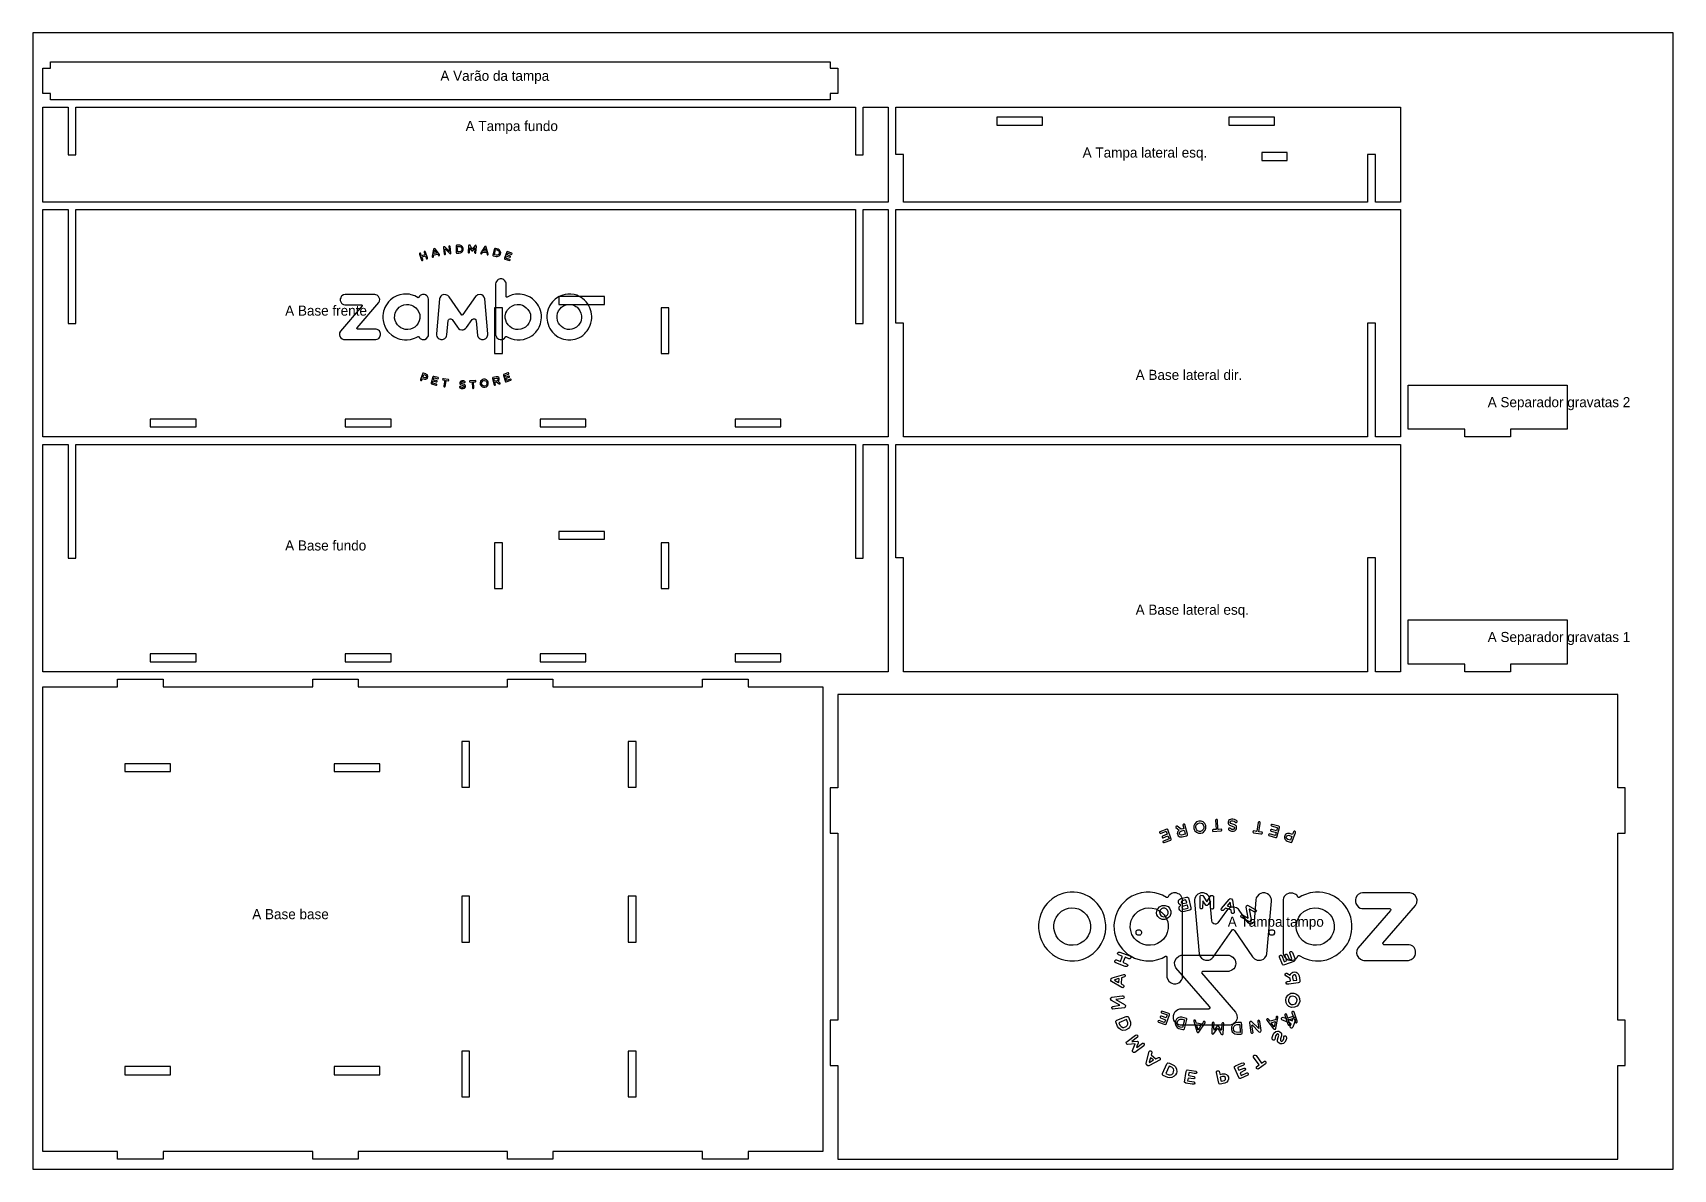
# Model space of a CAD drawing. Header units: millimetres. Extents: x 0 to 2750, y 0 to 900.
# Drawn here: x 0 to 1300, y 0 to 900 of the extents above; entities that cross this region are included whole.
import ezdxf

# ---------------------------------------------------------------- set-up
doc = ezdxf.new("R2010")
doc.units = ezdxf.units.MM
for name, color, linetype in [('CORTE_EXTERNO', 1, 'Continuous'), ('CORTE_INTERNO', 5, 'Continuous'), ('ETIQUETAS_NAO_CORTAR', 8, 'Continuous'), ('GRAVACAO', 3, 'Continuous'), ('GRAVACAO_VERSO', 4, 'Continuous'), ('MESA_NAO_CORTAR', 8, 'Continuous')]:
    doc.layers.add(name, color=color, linetype=linetype)

msp = doc.modelspace()

# ---------------------------------------------------------------- linework, layer by layer
at = {"layer": 'CORTE_EXTERNO'}
for points in [[(8, 872), (14, 872), (14, 877), (632, 877), (632, 872), (638, 872), (638, 852), (632, 852), (632, 847), (14, 847), (14, 852), (8, 852), (8, 872)], [(678, 766), (8, 766), (8, 841), (27.9, 841), (27.9, 803.4), (34.1, 803.4), (34.1, 841), (651.9, 841), (651.9, 803.4), (658.1, 803.4), (658.1, 841), (678, 841), (678, 766)], [(1064.2, 803.6), (1057.8, 803.6), (1057.8, 766), (690.1, 766), (690.1, 803.6), (684, 803.6), (684, 841), (1084, 841), (1084, 766), (1064.2, 766), (1064.2, 803.6)], [(651.9, 760), (651.9, 669.9), (658.1, 669.9), (658.1, 760), (678, 760), (678, 580), (8, 580), (8, 760), (27.9, 760), (27.9, 669.9), (34.1, 669.9), (34.1, 760), (651.9, 760)], [(1084, 760), (1084, 580), (1064.2, 580), (1064.2, 670.1), (1057.8, 670.1), (1057.8, 580), (690.1, 580), (690.1, 670.1), (684, 670.1), (684, 760), (1084, 760)], [(1171, 580), (1135, 580), (1135, 586), (1090, 586), (1090, 621), (1216, 621), (1216, 586), (1171, 586), (1171, 580)], [(651.9, 574), (651.9, 483.9), (658.1, 483.9), (658.1, 574), (678, 574), (678, 394), (8, 394), (8, 574), (27.9, 574), (27.9, 483.9), (34.1, 483.9), (34.1, 574), (651.9, 574)], [(1084, 574), (1084, 394), (1064.2, 394), (1064.2, 484.1), (1057.8, 484.1), (1057.8, 394), (690.1, 394), (690.1, 484.1), (684, 484.1), (684, 574), (1084, 574)], [(1171, 394), (1135, 394), (1135, 400), (1090, 400), (1090, 435), (1216, 435), (1216, 400), (1171, 400), (1171, 394)], [(67.2, 14), (8, 14), (8, 382), (67.2, 382), (67.2, 388), (103.2, 388), (103.2, 382), (221.8, 382), (221.8, 388), (257.8, 388), (257.8, 382), (376.2, 382), (376.2, 388), (412.2, 388), (412.2, 382), (530.8, 382), (530.8, 388), (566.8, 388), (566.8, 382), (626, 382), (626, 14), (566.8, 14), (566.8, 8), (530.8, 8), (530.8, 14), (412.2, 14), (412.2, 8), (376.2, 8), (376.2, 14), (257.8, 14), (257.8, 8), (221.8, 8), (221.8, 14), (103.2, 14), (103.2, 8), (67.2, 8), (67.2, 14)], [(632, 82), (638, 82), (638, 8), (1256, 8), (1256, 82), (1262, 82), (1262, 118), (1256, 118), (1256, 266), (1262, 266), (1262, 302), (1256, 302), (1256, 376), (638, 376), (638, 302), (632, 302), (632, 266), (638, 266), (638, 118), (632, 118), (632, 82)]]:
    msp.add_lwpolyline(points, close=True, dxfattribs=at)
at = {"layer": 'CORTE_INTERNO'}
for points in [[(763.9, 826.9), (800.1, 826.9), (800.1, 833.1), (763.9, 833.1), (763.9, 826.9)], [(947.9, 833.1), (947.9, 826.9), (984.1, 826.9), (984.1, 833.1), (947.9, 833.1)], [(994.1, 805.1), (973.9, 805.1), (973.9, 798.9), (994.1, 798.9), (994.1, 805.1)], [(453.1, 691.1), (416.9, 691.1), (416.9, 684.9), (453.1, 684.9), (453.1, 691.1)], [(365.9, 645.9), (372.1, 645.9), (372.1, 682.1), (365.9, 682.1), (365.9, 645.9)], [(497.9, 682.1), (497.9, 645.9), (504.1, 645.9), (504.1, 682.1), (497.9, 682.1)], [(93.1, 587.9), (129.4, 587.9), (129.4, 594.1), (93.1, 594.1), (93.1, 587.9)], [(247.6, 594.1), (247.6, 587.9), (283.9, 587.9), (283.9, 594.1), (247.6, 594.1)], [(438.4, 594.1), (402.1, 594.1), (402.1, 587.9), (438.4, 587.9), (438.4, 594.1)], [(592.9, 587.9), (592.9, 594.1), (556.6, 594.1), (556.6, 587.9), (592.9, 587.9)], [(365.9, 459.9), (372.1, 459.9), (372.1, 496.1), (365.9, 496.1), (365.9, 459.9)], [(453.1, 505.1), (416.9, 505.1), (416.9, 498.9), (453.1, 498.9), (453.1, 505.1)], [(497.9, 496.1), (497.9, 459.9), (504.1, 459.9), (504.1, 496.1), (497.9, 496.1)], [(93.1, 401.9), (129.4, 401.9), (129.4, 408.1), (93.1, 408.1), (93.1, 401.9)], [(247.6, 408.1), (247.6, 401.9), (283.9, 401.9), (283.9, 408.1), (247.6, 408.1)], [(438.4, 408.1), (402.1, 408.1), (402.1, 401.9), (438.4, 401.9), (438.4, 408.1)], [(592.9, 401.9), (592.9, 408.1), (556.6, 408.1), (556.6, 401.9), (592.9, 401.9)], [(346.1, 302.5), (346.1, 338.8), (339.9, 338.8), (339.9, 302.5), (346.1, 302.5)], [(478.1, 338.8), (471.9, 338.8), (471.9, 302.5), (478.1, 302.5), (478.1, 338.8)], [(72.8, 321.1), (72.8, 314.9), (109.2, 314.9), (109.2, 321.1), (72.8, 321.1)], [(275.1, 321.1), (238.8, 321.1), (238.8, 314.9), (275.1, 314.9), (275.1, 321.1)], [(346.1, 216.2), (339.9, 216.2), (339.9, 179.8), (346.1, 179.8), (346.1, 216.2)], [(471.9, 216.2), (471.9, 179.8), (478.1, 179.8), (478.1, 216.2), (471.9, 216.2)], [(339.9, 93.5), (339.9, 57.2), (346.1, 57.2), (346.1, 93.5), (339.9, 93.5)], [(471.9, 57.2), (478.1, 57.2), (478.1, 93.5), (471.9, 93.5), (471.9, 57.2)], [(109.2, 74.8), (109.2, 81.2), (72.8, 81.2), (72.8, 74.8), (109.2, 74.8)], [(238.8, 74.8), (275.1, 74.8), (275.1, 81.2), (238.8, 81.2), (238.8, 74.8)]]:
    msp.add_lwpolyline(points, close=True, dxfattribs=at)
at = {"layer": 'GRAVACAO'}
for points in [[(316.5, 722.6), (316.8, 722.4), (317.2, 722.4), (317.5, 722.6), (317.7, 724), (318, 724.2), (320.7, 724.8), (321.4, 723.8), (321.8, 723.5), (322.2, 723.6), (322.4, 723.9), (322.3, 724.4), (318.8, 728.9), (318.4, 729.1), (317.9, 729), (317.6, 728.6), (316.5, 723.1), (316.5, 722.6)], [(330.2, 726.9), (326.5, 730.4), (326, 730.6), (325.5, 730.4), (325.4, 729.7), (326.1, 725), (326.3, 724.5), (326.8, 724.4), (327.1, 724.7), (327.1, 725.3), (326.6, 728.4), (326.7, 728.8), (330.5, 725.1), (331.1, 725), (331.4, 725.2), (331.4, 725.8), (330.7, 730.9), (330.5, 731.1), (330, 731.2), (329.7, 730.8), (330.2, 727.1), (330.2, 726.9)], [(335.5, 731.5), (335.4, 731.3), (335.6, 726.7), (335.6, 725.9), (335.9, 725.6), (337.6, 725.6), (338.9, 725.8), (339.9, 726.2), (340.5, 726.9), (341, 727.8), (341.1, 729.3), (340.6, 730.4), (339.7, 731.3), (339.2, 731.5), (338.3, 731.8), (336.1, 731.7), (335.5, 731.5)], [(340, 728.7), (340, 728.2), (339.7, 727.5), (339.1, 726.9), (338.1, 726.6), (336.7, 726.6), (336.4, 730.7), (336.6, 730.8), (338.6, 730.7), (339.2, 730.4), (339.8, 729.7), (340, 728.7)], [(345.8, 725.7), (346.2, 726.1), (346.3, 729.4), (346.4, 729.8), (347.7, 727.6), (348, 727.3), (348.4, 727.3), (348.6, 727.4), (350.2, 729.7), (350.3, 728.5), (350.1, 725.9), (350.5, 725.5), (351, 725.5), (351.2, 726.1), (351.5, 730.9), (351.4, 731.4), (351.1, 731.7), (350.5, 731.6), (348.3, 728.6), (346.5, 731.7), (346.2, 731.9), (345.6, 731.8), (345.4, 731.4), (345.1, 726.1), (345.2, 725.8), (345.8, 725.7)], [(355, 725.1), (355.3, 725), (355.7, 725), (356.6, 726.4), (359.5, 725.9), (359.7, 725.7), (360, 724.5), (360.2, 724.2), (360.6, 724.2), (360.9, 724.4), (360.9, 724.8), (359.4, 730.3), (359.2, 730.7), (358.9, 730.8), (358.4, 730.8), (358.2, 730.7), (355, 725.7), (354.9, 725.3), (355, 725.1)], [(358.6, 729.5), (359.3, 727.1), (359.2, 726.9), (357.2, 727.2), (358.6, 729.5)], [(367.3, 722.8), (368.1, 722.8), (368.9, 723), (369.5, 723.3), (370.1, 723.8), (370.6, 724.8), (370.8, 726.1), (370.5, 727.2), (369.7, 728.2), (368.9, 728.7), (366.7, 729.3), (366.2, 729.3), (365.9, 728.9), (364.7, 724), (364.7, 723.6), (364.8, 723.4), (367.3, 722.8)], [(369.7, 725.7), (369.3, 724.7), (368.9, 724.1), (368.1, 723.8), (367.1, 723.8), (365.9, 724.1), (365.8, 724.2), (366.8, 728.3), (368.1, 728), (368.8, 727.6), (369.3, 727.1), (369.6, 726.5), (369.7, 725.7)], [(310.7, 724.2), (308.1, 723.3), (307.3, 725.5), (307.1, 725.6), (306.7, 725.6), (306.4, 725.3), (306.4, 724.8), (308, 720), (308.4, 719.7), (308.8, 719.7), (309.1, 720), (309.1, 720.4), (308.4, 722.2), (308.6, 722.5), (311.2, 723.3), (312, 721.1), (312.5, 721), (312.9, 721.3), (312.9, 721.7), (311.3, 726.4), (310.9, 726.9), (310.5, 726.9), (310.2, 726.7), (310.2, 726.2), (310.9, 724.3), (310.7, 724.2)], [(318.4, 727.8), (320.1, 725.6), (318, 725.1), (317.9, 725.5), (318.4, 727.8)], [(377.9, 719.6), (378.2, 719.9), (378.2, 720.2), (378.1, 720.4), (375.4, 721.3), (375, 721.6), (375.5, 723.1), (378, 722.2), (378.4, 722.2), (378.6, 722.5), (378.7, 722.7), (378.5, 723.1), (375.8, 724.1), (376.4, 725.5), (376.6, 725.5), (379.3, 724.5), (379.7, 724.6), (379.9, 725.1), (379.6, 725.5), (376, 726.7), (375.6, 726.5), (373.8, 721.5), (373.8, 721.1), (374.1, 720.8), (377.9, 719.6)], [(366.8, 701.2), (366.8, 660.9), (367, 660.2), (367.4, 659.2), (367.8, 658.5), (368.5, 657.9), (369.2, 657.5), (370.3, 657.1), (371.6, 657.1), (372.7, 657.5), (373.7, 658.1), (374.1, 658.5), (374.8, 659.5), (375.3, 659.6), (377.5, 658.4), (379.6, 657.6), (381.5, 657.1), (383.9, 656.8), (386.1, 656.8), (388.8, 657.1), (391, 657.8), (393.6, 658.9), (395.6, 660.1), (396.6, 660.9), (398.7, 662.9), (399.3, 663.7), (400.4, 665.3), (401.3, 666.8), (402.4, 669.6), (403, 672.7), (403.2, 674.4), (403.1, 676.5), (402.9, 678.3), (402.4, 680), (401.8, 681.7), (400.8, 683.7), (399.9, 685.2), (398.7, 686.8), (397.7, 687.8), (395.9, 689.4), (394.1, 690.6), (392.3, 691.5), (389.4, 692.5), (386.2, 693), (383.8, 693), (382.5, 692.9), (379.9, 692.4), (377.6, 691.5), (375.9, 690.6), (375.5, 690.6), (375.1, 691), (375.1, 701.6), (374.9, 702.5), (374.2, 703.7), (373.4, 704.5), (372.6, 704.9), (371.7, 705.1), (370.4, 705.1), (369.7, 705), (368.9, 704.6), (368.2, 704), (367.5, 703.1), (367, 702.2), (366.8, 701.2)], [(244, 687), (244.6, 686), (245.2, 685.3), (246.3, 684.7), (247.2, 684.5), (260.5, 684.5), (260.9, 684.2), (261.1, 683.7), (243.8, 663.7), (243.1, 662.3), (243, 660.9), (243.3, 659.6), (244, 658.5), (245.1, 657.6), (246.1, 657.2), (246.9, 657.1), (271.8, 657.1), (272.9, 657.3), (274.1, 658), (274.8, 658.7), (275.4, 659.9), (275.6, 660.7), (275.6, 661.8), (275.4, 662.7), (274.7, 663.9), (273.9, 664.6), (273, 665.1), (272.1, 665.4), (257.4, 665.4), (257.1, 665.5), (256.9, 665.8), (256.9, 666.1), (257.1, 666.4), (274.3, 686.3), (274.8, 687.5), (274.9, 689), (274.6, 690.2), (274, 691.3), (272.9, 692.2), (271.8, 692.6), (271.1, 692.7), (247.5, 692.7), (246.1, 692.4), (245, 691.6), (244.5, 691.1), (244, 690.1), (243.7, 689.3), (243.7, 687.9), (244, 687)], [(279.1, 682.5), (278.4, 680.9), (278, 679.5), (277.6, 677.7), (277.4, 676), (277.4, 673.8), (277.6, 672.1), (278.1, 669.9), (278.9, 667.7), (280.1, 665.4), (281.2, 663.8), (282.2, 662.6), (284.4, 660.6), (286.6, 659.1), (289.2, 657.9), (290.8, 657.4), (292.8, 657), (294.5, 656.8), (296.6, 656.8), (299.4, 657.1), (302.4, 658.1), (303.8, 658.7), (305.3, 659.6), (305.7, 659.5), (306.5, 658.4), (307.1, 657.9), (308.6, 657.2), (310.6, 657.2), (312.1, 657.9), (313.1, 659.1), (313.5, 659.9), (313.7, 660.7), (313.7, 689.1), (313.4, 690.2), (312.8, 691.1), (312.2, 691.8), (311.1, 692.4), (310.3, 692.7), (308.9, 692.7), (308, 692.4), (307.1, 691.9), (306.5, 691.4), (305.7, 690.3), (305.3, 690.2), (302.7, 691.6), (299.9, 692.5), (298.4, 692.9), (296.7, 693), (293.7, 693), (290.8, 692.4), (288.5, 691.6), (285.9, 690.3), (283.5, 688.5), (282, 687), (280.8, 685.4), (279.8, 683.9), (279.1, 682.5)], [(319.9, 660.5), (320.2, 659.6), (320.7, 658.8), (321.3, 658.1), (322.1, 657.6), (322.8, 657.3), (323.4, 657.1), (324.8, 657.1), (325.6, 657.4), (326.4, 657.8), (327.6, 659), (327.9, 659.8), (328.2, 660.7), (329.1, 672.2), (329.4, 672.7), (329.9, 673.3), (330.8, 673.6), (331.4, 673.5), (332.3, 673), (336.6, 666.8), (337.4, 665.8), (338.5, 665.1), (340, 664.7), (341, 664.8), (341.7, 664.9), (343, 665.7), (343.7, 666.6), (348.2, 673), (348.6, 673.3), (349.3, 673.6), (349.8, 673.6), (350.4, 673.4), (351, 672.9), (351.2, 672.5), (351.4, 671.9), (352.4, 660.4), (352.6, 659.6), (353, 658.9), (353.8, 658.1), (354.4, 657.6), (355.7, 657.1), (357.2, 657.1), (358, 657.4), (358.9, 657.9), (359.7, 658.6), (360.4, 659.9), (360.6, 660.9), (360.6, 661.6), (358.1, 689.3), (357.7, 690.7), (356.8, 691.7), (355.8, 692.4), (354.7, 692.7), (353, 692.6), (352.5, 692.4), (351.5, 691.8), (350.8, 691.1), (340.9, 676.9), (340.4, 676.5), (340, 676.5), (339.5, 677.1), (329.9, 690.9), (328.9, 691.9), (327.4, 692.6), (325.7, 692.7), (325, 692.5), (324.1, 692.1), (323.4, 691.4), (322.6, 690.1), (322.3, 689.3), (319.9, 661.5), (319.9, 660.5)], [(414.1, 689.1), (411.8, 686.9), (410.9, 685.7), (409.8, 684), (408.4, 681.1), (407.7, 678.1), (407.4, 675.8), (407.4, 674.1), (407.8, 670.8), (408.3, 669.3), (409, 667.4), (409.7, 665.9), (410.8, 664.3), (411.9, 662.8), (413.6, 661.1), (416.1, 659.3), (419, 657.9), (420.7, 657.3), (422.4, 657), (424.1, 656.8), (426.3, 656.8), (427.9, 657), (429.7, 657.3), (432.7, 658.4), (434.2, 659.3), (435.8, 660.3), (437.6, 661.9), (438.4, 662.8), (439.4, 664), (440.4, 665.6), (441.8, 668.4), (442.3, 670.1), (442.8, 672.2), (442.9, 674.1), (442.9, 675.7), (442.8, 677.2), (442.5, 679), (442.1, 680.6), (441.4, 682.3), (440.6, 683.9), (439.6, 685.6), (438.5, 687), (437.2, 688.3), (435.7, 689.6), (434.1, 690.7), (432.4, 691.5), (431.1, 692.1), (428.9, 692.7), (426.5, 693), (423.9, 693), (422, 692.8), (420, 692.3), (418.5, 691.8), (416.7, 690.9), (414.1, 689.1)], [(303.5, 682.3), (304.9, 680.7), (306, 678.7), (306.6, 676.8), (306.8, 675.3), (306.7, 673.8), (306.3, 671.9), (305.5, 670), (304.3, 668.4), (302.8, 667), (301.1, 666), (299.4, 665.4), (297.2, 665), (295.1, 665.1), (293.1, 665.7), (291.7, 666.3), (290.3, 667.3), (288.9, 668.7), (287.9, 670.2), (287.1, 672.1), (286.7, 673.9), (286.8, 676.4), (287.3, 678.3), (288.1, 680), (289.3, 681.5), (290.4, 682.6), (292.3, 683.8), (294, 684.5), (296.2, 684.8), (297.9, 684.8), (300.1, 684.3), (301.6, 683.6), (303.5, 682.3)], [(391.1, 682.3), (392.4, 681), (393.6, 679), (394.3, 677.1), (394.5, 675.3), (394.4, 673.3), (394, 671.7), (393.2, 670), (392, 668.4), (390.5, 667), (388.9, 666), (386.7, 665.2), (384.7, 665), (382.9, 665.1), (381, 665.6), (379.4, 666.3), (378, 667.3), (376.7, 668.6), (375.5, 670.5), (374.8, 672.4), (374.4, 674), (374.4, 675.9), (374.9, 678.1), (375.6, 679.6), (376.2, 680.6), (377, 681.5), (378.4, 682.8), (380.1, 683.9), (381.7, 684.5), (383.9, 684.8), (386.1, 684.7), (388, 684.2), (389.4, 683.5), (391.1, 682.3)], [(432.5, 681.4), (433.6, 679.9), (434.4, 678), (434.9, 675.9), (434.9, 673.9), (434.5, 672.3), (434.2, 671.2), (433.6, 670), (432.5, 668.4), (430.8, 666.8), (428.8, 665.7), (427.1, 665.2), (425.6, 665), (423.7, 665.1), (421.8, 665.6), (420.4, 666.3), (419, 667.3), (417.6, 668.8), (416.7, 670), (416.2, 671.2), (415.8, 672.3), (415.5, 674), (415.5, 675.9), (415.9, 678), (416.7, 679.8), (417.8, 681.4), (419, 682.6), (420.7, 683.7), (422.6, 684.5), (424.6, 684.8), (426.8, 684.7), (428.7, 684.2), (430.3, 683.3), (431.3, 682.6), (432.5, 681.4)], [(309.1, 630.4), (307.2, 625.3), (307.3, 624.8), (307.5, 624.6), (308, 624.6), (308.2, 624.8), (308.8, 626.3), (310.5, 625.8), (311.5, 625.8), (311.9, 625.9), (312.5, 626.2), (312.7, 626.6), (313.1, 627.5), (313.1, 628.2), (312.7, 629), (312.1, 629.5), (311.6, 629.8), (309.5, 630.5), (309.1, 630.4)], [(312, 627.5), (311.4, 626.8), (310.7, 626.7), (309.1, 627.3), (309.9, 629.4), (311.3, 628.9), (311.9, 628.3), (312, 628), (312, 627.5)], [(319.5, 621), (319.9, 621), (320.2, 621.3), (320.1, 621.6), (319.9, 621.8), (317.1, 622.5), (316.8, 622.7), (317.3, 624.3), (319.7, 623.6), (320.1, 623.6), (320.4, 623.9), (320.4, 624.3), (320.1, 624.5), (318, 625), (317.5, 625.3), (317.8, 626.7), (318, 626.8), (320.9, 626), (321.2, 626.1), (321.4, 626.2), (321.5, 626.6), (321.3, 626.9), (317.8, 627.8), (317.3, 627.8), (317, 627.6), (315.7, 622.7), (315.7, 622.2), (316, 621.9), (319.5, 621)], [(325.8, 619.9), (326, 619.7), (326.5, 619.6), (326.9, 619.9), (327.6, 624.5), (327.7, 624.7), (329.3, 624.4), (329.7, 624.6), (329.7, 625), (329.4, 625.3), (325.5, 626), (325, 626), (324.7, 625.6), (324.9, 625.2), (326.6, 624.8), (325.8, 620.4), (325.8, 619.9)], [(338.4, 622.3), (338.5, 621.9), (338.9, 621.4), (339.4, 621.2), (341.5, 620.5), (341.8, 620), (341.7, 619.6), (341.2, 619.1), (340.3, 619.1), (339.5, 619.3), (338.7, 619.9), (338.4, 619.9), (338.1, 619.6), (338.1, 619.3), (338.4, 618.9), (339.4, 618.3), (340.3, 618.2), (341.1, 618.2), (342.1, 618.5), (342.5, 618.9), (342.8, 619.7), (342.8, 620.5), (342.6, 620.9), (342, 621.4), (339.8, 622.2), (339.4, 622.6), (339.4, 623), (339.8, 623.4), (340.1, 623.6), (340.8, 623.6), (342, 623), (342.4, 623), (342.6, 623.3), (342.6, 623.7), (342.2, 624.1), (341.5, 624.4), (341, 624.5), (340, 624.5), (339.2, 624.2), (338.6, 623.7), (338.4, 623.1), (338.4, 622.3)], [(347.9, 623.6), (348.2, 623.4), (348.4, 618.7), (348.7, 618.4), (349.1, 618.3), (349.4, 618.6), (349.2, 623.6), (350.8, 623.7), (351, 623.8), (351.1, 624), (351.1, 624.4), (350.8, 624.7), (346.4, 624.4), (346.1, 624.1), (346.2, 623.7), (346.5, 623.4), (347.9, 623.6)], [(354.6, 621.6), (355.2, 620.5), (356, 619.7), (357.1, 619.3), (358.3, 619.3), (359.5, 619.7), (360.5, 620.6), (360.9, 621.7), (360.9, 623.1), (360.8, 623.6), (360.4, 624.4), (359.5, 625.2), (358.4, 625.6), (357.2, 625.6), (356.4, 625.3), (355.8, 625), (354.9, 624), (354.6, 622.9), (354.6, 621.6)], [(359.9, 621.7), (359.5, 621), (358.9, 620.5), (357.8, 620.2), (357.1, 620.3), (356.6, 620.5), (356, 621.3), (355.7, 622), (355.7, 622.9), (356, 623.7), (356.7, 624.4), (357.5, 624.7), (358, 624.7), (358.9, 624.3), (359.6, 623.6), (359.9, 622.7), (359.9, 621.7)], [(364.4, 626.1), (365.7, 621.1), (365.9, 620.9), (366.4, 620.9), (366.7, 621.3), (366.2, 623.1), (366.8, 623.3), (367.6, 623.5), (369.7, 621.9), (370.1, 621.9), (370.4, 622.1), (370.4, 622.6), (368.7, 624), (369.4, 624.7), (369.6, 625.1), (369.6, 625.8), (369.5, 626.5), (369.2, 627), (368.4, 627.5), (367.1, 627.5), (364.7, 626.9), (364.4, 626.6), (364.4, 626.1)], [(367.9, 624.5), (366.1, 624.1), (365.9, 624.4), (365.4, 626.1), (367.5, 626.6), (368.1, 626.4), (368.4, 626.1), (368.6, 625.6), (368.4, 624.9), (367.9, 624.5)], [(374.7, 623.7), (375, 623.5), (375.2, 623.5), (378.9, 624.8), (379.1, 625.2), (379, 625.5), (378.8, 625.6), (378.5, 625.7), (375.5, 624.6), (375.3, 625), (374.9, 626.2), (377.6, 627.2), (377.7, 627.4), (377.7, 627.7), (377.4, 628), (377.1, 628), (374.6, 627.1), (374, 628.6), (377, 629.7), (377.2, 630), (377.2, 630.3), (377, 630.6), (376.5, 630.6), (373, 629.3), (372.9, 629), (372.9, 628.7), (374.7, 623.7)], [(915, 265.4), (913, 272.9), (912.6, 273.2), (912, 273.2), (911.5, 272.6), (912.1, 269.9), (911.3, 269.5), (910.1, 269.2), (906.9, 271.7), (906.3, 271.7), (905.8, 271.3), (905.8, 270.6), (908.5, 268.5), (907.4, 267.5), (907.1, 266.9), (907, 265.9), (907.3, 264.8), (907.8, 264), (908.9, 263.3), (910.9, 263.2), (914.4, 264.1), (915, 264.6), (915, 265.4)], [(929.6, 272.1), (928.8, 273.8), (927.5, 275), (925.8, 275.6), (924.1, 275.6), (922.3, 275), (920.8, 273.6), (920.1, 272), (920.1, 269.9), (920.3, 269.1), (920.9, 268), (922.2, 266.8), (923.8, 266.1), (925.7, 266.1), (926.9, 266.5), (927.8, 267), (929.1, 268.5), (929.7, 270.1), (929.6, 272.1)], [(921.7, 271.9), (922.3, 273), (923.2, 273.8), (924.7, 274.3), (925.8, 274.1), (926.6, 273.7), (927.6, 272.6), (928, 271.4), (928, 270.1), (927.6, 269), (926.4, 267.9), (925.3, 267.5), (924.5, 267.5), (923.1, 268.1), (922.1, 269.1), (921.6, 270.5), (921.7, 271.9)], [(939.7, 269.1), (939.2, 269.3), (938.9, 276.4), (938.5, 276.9), (937.9, 277), (937.3, 276.5), (937.7, 269.1), (935.3, 269), (935, 268.8), (934.8, 268.5), (934.8, 268), (935.2, 267.5), (941.9, 267.9), (942.3, 268.3), (942.3, 269), (941.8, 269.3), (939.7, 269.1)], [(953.9, 271.1), (953.8, 271.6), (953.1, 272.3), (952.5, 272.7), (949.3, 273.8), (948.8, 274.5), (948.9, 275.1), (949.7, 275.8), (951, 275.9), (952.2, 275.5), (953.4, 274.7), (953.9, 274.7), (954.4, 275.2), (954.4, 275.6), (953.9, 276.2), (952.4, 277), (951.1, 277.3), (949.9, 277.3), (948.4, 276.7), (947.7, 276.1), (947.3, 274.9), (947.4, 273.7), (947.6, 273.2), (948.5, 272.4), (951.8, 271.2), (952.4, 270.6), (952.4, 270.1), (951.8, 269.3), (951.4, 269.1), (950.3, 269.1), (948.6, 270), (947.9, 270), (947.5, 269.6), (947.5, 269), (948.2, 268.4), (949.2, 268), (950, 267.8), (951.6, 267.8), (952.7, 268.1), (953.6, 269), (953.9, 269.9), (953.9, 271.1)], [(972.7, 274.7), (972.5, 275), (971.7, 275.2), (971.2, 274.6), (970.1, 267.7), (969.9, 267.5), (967.6, 268), (967, 267.6), (966.9, 267), (967.3, 266.5), (973.2, 265.5), (974, 265.5), (974.5, 266), (974.2, 266.8), (971.6, 267.3), (972.7, 273.9), (972.7, 274.7)], [(982.3, 273.1), (981.7, 273.1), (981.2, 272.5), (981.3, 272.1), (981.6, 271.8), (985.9, 270.7), (986.3, 270.4), (985.6, 268.1), (981.9, 269.1), (981.3, 269.1), (980.9, 268.7), (980.9, 268.1), (981.4, 267.7), (984.5, 267), (985.3, 266.6), (984.8, 264.5), (984.5, 264.3), (980.2, 265.5), (979.7, 265.4), (979.4, 265.1), (979.3, 264.7), (979.6, 264.2), (984.9, 262.8), (985.6, 262.8), (986, 263), (988, 270.5), (988, 271.2), (987.5, 271.7), (982.3, 273.1)], [(899.5, 269), (899, 269.2), (898.6, 269.2), (893.2, 267.2), (892.9, 266.8), (893, 266.3), (893.3, 266), (893.8, 265.9), (898.2, 267.6), (898.5, 267), (899.1, 265.2), (895.2, 263.8), (894.9, 263.4), (894.9, 262.9), (895.4, 262.5), (895.9, 262.5), (899.6, 263.9), (900.5, 261.6), (896, 259.9), (895.6, 259.5), (895.6, 259.1), (896, 258.7), (896.7, 258.7), (901.9, 260.6), (902.2, 261), (902.2, 261.5), (899.5, 269)], [(909.7, 267.7), (912.4, 268.4), (912.7, 268), (913.3, 265.4), (910.3, 264.6), (909.3, 264.9), (908.9, 265.3), (908.6, 266.1), (909, 267.1), (909.7, 267.7)], [(997.8, 258.9), (1000.6, 266.5), (1000.6, 267.3), (1000.2, 267.6), (999.6, 267.6), (999.2, 267.2), (998.4, 265), (995.8, 265.9), (994.3, 265.9), (993.6, 265.7), (992.8, 265.1), (992.4, 264.7), (991.9, 263.3), (991.9, 262.2), (992.4, 261), (993.4, 260.2), (994.1, 259.8), (997.2, 258.7), (997.8, 258.9)], [(993.5, 263.3), (994.4, 264.3), (995.5, 264.5), (997.9, 263.6), (996.7, 260.5), (994.5, 261.2), (993.6, 262), (993.4, 262.6), (993.5, 263.3)], [(840.3, 170.8), (843.8, 174.2), (845.2, 175.9), (846.8, 178.5), (848.8, 182.8), (850, 187.4), (850.4, 190.9), (850.4, 193.4), (849.7, 198.2), (849.1, 200.6), (848, 203.5), (846.9, 205.6), (845.4, 208.1), (843.6, 210.3), (841.1, 212.8), (837.3, 215.6), (833, 217.7), (830.5, 218.5), (827.8, 219.1), (825.4, 219.3), (822.1, 219.3), (819.6, 219.1), (817, 218.5), (812.5, 216.9), (810.1, 215.6), (807.9, 214), (805.1, 211.7), (803.8, 210.3), (802.4, 208.5), (800.8, 206.1), (798.8, 201.9), (798, 199.3), (797.4, 196.2), (797.1, 193.3), (797.1, 190.9), (797.3, 188.7), (797.7, 186), (798.4, 183.7), (799.4, 181), (800.6, 178.6), (802.1, 176.2), (803.8, 174.1), (805.7, 172.1), (808, 170.1), (810.4, 168.5), (812.9, 167.2), (814.9, 166.4), (818.1, 165.5), (821.8, 164.9), (825.6, 164.9), (828.5, 165.3), (831.5, 166), (833.8, 166.9), (836.4, 168.1), (840.3, 170.8)], [(911.2, 152.6), (911.2, 213.1), (911.1, 214.2), (910.4, 215.8), (909.8, 216.7), (908.7, 217.7), (907.8, 218.2), (906, 218.8), (904, 218.8), (902.5, 218.3), (901, 217.4), (900.3, 216.7), (899.4, 215.3), (898.5, 215.1), (895.3, 217), (892.2, 218.1), (889.2, 218.9), (885.6, 219.3), (882.4, 219.3), (878.3, 218.8), (875, 217.9), (871.1, 216.1), (868.2, 214.3), (866.6, 213.1), (863.5, 210.1), (862.6, 209), (860.9, 206.6), (859.6, 204.3), (857.9, 200.2), (856.9, 195.4), (856.8, 193), (856.9, 189.8), (857.2, 187.1), (857.9, 184.5), (858.8, 181.9), (860.2, 178.9), (861.6, 176.7), (863.5, 174.3), (864.9, 172.8), (867.6, 170.4), (870.4, 168.6), (873, 167.2), (877.5, 165.7), (882.2, 164.9), (885.9, 164.9), (887.7, 165.1), (891.6, 166), (895.1, 167.2), (897.6, 168.6), (898.3, 168.6), (898.8, 168), (898.8, 152.2), (899.2, 150.7), (900.2, 149), (901.5, 147.8), (902.7, 147.2), (903.9, 146.8), (905.8, 146.8), (906.9, 147.1), (908.1, 147.6), (909.2, 148.4), (910.3, 149.8), (911, 151.2), (911.2, 152.6)], [(981.6, 213.8), (981.2, 215), (980.5, 216.3), (979.5, 217.4), (978.4, 218.1), (977.3, 218.6), (976.5, 218.8), (974.4, 218.8), (973.1, 218.4), (971.9, 217.8), (970.2, 216), (969.6, 214.9), (969.3, 213.4), (967.8, 196.2), (967.4, 195.4), (966.6, 194.6), (965.3, 194.1), (964.3, 194.2), (963.1, 195.1), (956.6, 204.4), (955.4, 205.8), (953.8, 206.9), (951.6, 207.5), (950, 207.4), (949, 207.1), (947, 205.9), (945.9, 204.6), (939.2, 195.1), (938.6, 194.5), (937.6, 194.1), (936.9, 194.1), (936, 194.4), (935, 195.1), (934.7, 195.7), (934.4, 196.6), (932.9, 213.9), (932.6, 215), (931.9, 216.2), (930.9, 217.4), (929.9, 218), (927.9, 218.8), (925.7, 218.8), (924.5, 218.4), (923.2, 217.7), (922, 216.6), (920.9, 214.6), (920.6, 213.2), (920.6, 212), (924.3, 170.5), (925, 168.5), (926.3, 167), (927.8, 166), (929.4, 165.5), (931.9, 165.6), (932.8, 165.9), (934.3, 166.8), (935.3, 167.8), (950.2, 189.1), (950.8, 189.8), (951.5, 189.8), (952.3, 188.9), (966.7, 168.1), (968.1, 166.7), (970.4, 165.6), (972.9, 165.5), (974, 165.8), (975.3, 166.4), (976.5, 167.4), (977.7, 169.3), (978, 170.6), (981.7, 212.2), (981.6, 213.8)], [(1042.9, 180.7), (1043.9, 183.2), (1044.5, 185.3), (1045.1, 187.9), (1045.4, 190.5), (1045.4, 193.8), (1045.1, 196.3), (1044.4, 199.7), (1043.2, 203), (1041.3, 206.5), (1039.7, 208.8), (1038.2, 210.6), (1034.9, 213.7), (1031.6, 215.9), (1027.7, 217.7), (1025.4, 218.4), (1022.4, 219.1), (1019.8, 219.3), (1016.5, 219.3), (1012.4, 218.8), (1007.9, 217.4), (1005.8, 216.4), (1003.6, 215.1), (1002.9, 215.2), (1001.7, 216.9), (1000.9, 217.6), (998.6, 218.7), (995.6, 218.7), (993.4, 217.6), (991.8, 215.9), (991.3, 214.7), (991, 213.5), (991, 170.8), (991.4, 169.1), (992.3, 167.8), (993.3, 166.8), (994.8, 165.9), (996.1, 165.5), (998.2, 165.5), (999.5, 165.9), (1000.9, 166.7), (1001.7, 167.4), (1002.9, 169.1), (1003.6, 169.1), (1007.5, 167), (1011.6, 165.7), (1013.9, 165.2), (1016.4, 164.9), (1021, 165), (1025.4, 165.9), (1028.8, 167), (1032.6, 169.1), (1036.2, 171.8), (1038.5, 174.1), (1040.3, 176.4), (1041.8, 178.6), (1042.9, 180.7)], [(1095.5, 174), (1094.6, 175.5), (1093.6, 176.5), (1092.1, 177.4), (1090.7, 177.8), (1070.7, 177.8), (1070.1, 178.2), (1069.9, 178.9), (1095.8, 208.9), (1096.8, 211), (1097, 213.2), (1096.5, 215), (1095.5, 216.7), (1093.9, 218), (1092.3, 218.7), (1091.2, 218.9), (1053.8, 218.9), (1052.1, 218.5), (1050.4, 217.5), (1049.4, 216.5), (1048.4, 214.7), (1048.1, 213.5), (1048.1, 211.8), (1048.5, 210.4), (1049.5, 208.7), (1050.7, 207.6), (1051.9, 206.8), (1053.3, 206.5), (1075.4, 206.5), (1075.8, 206.3), (1076.2, 205.7), (1076.2, 205.4), (1075.9, 204.9), (1050.1, 175.1), (1049.3, 173.2), (1049.1, 171.1), (1049.6, 169.2), (1050.6, 167.6), (1052.2, 166.2), (1053.8, 165.6), (1054.8, 165.4), (1090.2, 165.4), (1092.3, 166), (1094, 167), (1094.7, 167.9), (1095.5, 169.3), (1095.9, 170.6), (1095.9, 172.6), (1095.5, 174)], [(812.7, 182.5), (811.1, 184.7), (809.9, 187.6), (809.2, 190.7), (809.2, 193.6), (809.7, 196.1), (810.2, 197.7), (811.1, 199.4), (812.8, 201.9), (815.3, 204.3), (818.3, 205.9), (820.9, 206.7), (823.1, 207), (826, 206.8), (828.8, 206.1), (830.8, 205.1), (833, 203.5), (835.1, 201.4), (836.4, 199.4), (837.2, 197.7), (837.8, 196.1), (838.2, 193.5), (838.2, 190.7), (837.6, 187.6), (836.4, 184.8), (834.8, 182.5), (832.9, 180.6), (830.4, 178.9), (827.7, 177.8), (824.6, 177.3), (821.4, 177.4), (818.4, 178.3), (816, 179.5), (814.5, 180.6), (812.7, 182.5)], [(874.8, 181), (872.9, 183), (871.1, 185.9), (870.1, 188.9), (869.7, 191.5), (869.9, 194.5), (870.5, 197), (871.7, 199.5), (873.5, 201.9), (875.7, 204), (878.1, 205.5), (881.5, 206.6), (884.4, 207), (887.1, 206.8), (890, 206.1), (892.3, 205), (894.4, 203.5), (896.5, 201.5), (898.3, 198.8), (899.4, 196), (899.8, 193.5), (899.8, 190.7), (899.1, 187.4), (898.1, 185.1), (897.2, 183.7), (896, 182.2), (893.9, 180.3), (891.3, 178.7), (888.9, 177.8), (885.7, 177.3), (882.3, 177.4), (879.6, 178.2), (877.4, 179.2), (874.8, 181)], [(1006.3, 181.1), (1004.2, 183.4), (1002.5, 186.4), (1001.6, 189.3), (1001.3, 191.6), (1001.4, 193.8), (1002, 196.7), (1003.3, 199.5), (1005, 201.9), (1007.3, 204), (1009.9, 205.5), (1012.3, 206.5), (1015.7, 207), (1018.8, 206.8), (1021.8, 206), (1023.9, 205), (1026, 203.5), (1028.1, 201.4), (1029.7, 199.2), (1030.8, 196.3), (1031.4, 193.6), (1031.3, 189.9), (1030.6, 187.1), (1029.3, 184.5), (1027.6, 182.2), (1025.9, 180.6), (1023.1, 178.8), (1020.4, 177.8), (1017.2, 177.3), (1014.6, 177.4), (1011.4, 178.1), (1009.1, 179.1), (1006.3, 181.1)], [(894.7, 125.2), (894.2, 124.7), (894.2, 124.2), (894.4, 123.9), (898.4, 122.5), (899, 122.2), (898.2, 119.9), (894.4, 121.2), (893.9, 121.2), (893.5, 120.8), (893.4, 120.4), (893.8, 119.9), (897.7, 118.4), (896.9, 116.2), (896.6, 116.2), (892.6, 117.7), (891.9, 117.6), (891.6, 116.9), (892.1, 116.3), (897.5, 114.5), (898.1, 114.8), (900.7, 122.2), (900.7, 122.9), (900.3, 123.3), (894.7, 125.2)], [(910.6, 120.3), (909.3, 120.3), (908.2, 120.1), (907.2, 119.5), (906.4, 118.8), (905.6, 117.3), (905.3, 115.4), (905.8, 113.7), (906.9, 112.2), (908.1, 111.5), (911.5, 110.6), (912.2, 110.6), (912.7, 111.1), (914.5, 118.5), (914.5, 119.1), (914.2, 119.4), (910.6, 120.3)], [(906.9, 116), (907.5, 117.5), (908.2, 118.3), (909.4, 118.9), (910.8, 118.9), (912.6, 118.4), (912.8, 118.2), (911.2, 112.1), (909.3, 112.6), (908.3, 113), (907.5, 113.9), (907, 114.8), (906.9, 116)], [(928.9, 116.9), (928.6, 117), (927.9, 117), (926.6, 114.9), (922.3, 115.6), (922, 116), (921.5, 117.8), (921.2, 118.1), (920.5, 118.1), (920.2, 117.9), (920.1, 117.2), (922.4, 109.1), (922.7, 108.5), (923.1, 108.3), (923.8, 108.3), (924.2, 108.5), (929, 116), (929.1, 116.5), (928.9, 116.9)], [(966.3, 114.2), (971.7, 108.8), (972.5, 108.6), (973.3, 108.9), (973.4, 109.9), (972.4, 117), (972, 117.8), (971.3, 117.9), (970.8, 117.5), (970.8, 116.5), (971.5, 111.8), (971.5, 111.3), (965.7, 116.9), (964.8, 117), (964.4, 116.7), (964.3, 115.9), (965.4, 108.2), (965.7, 107.8), (966.5, 107.7), (967, 108.3), (966.2, 113.9), (966.3, 114.2)], [(986.7, 120.6), (986.3, 121), (985.7, 121), (985.3, 120.6), (985, 118.5), (984.5, 118.2), (980.5, 117.3), (979.4, 118.8), (978.8, 119.2), (978.2, 119.1), (977.8, 118.6), (978, 118), (983.3, 111.1), (983.9, 110.8), (984.7, 111), (985.1, 111.6), (986.7, 119.8), (986.7, 120.6)], [(995.5, 118.2), (999.4, 119.5), (1000.6, 116.3), (1000.9, 116), (1001.5, 116), (1001.9, 116.5), (1001.9, 117.2), (999.5, 124.4), (998.9, 125), (998.4, 125), (997.9, 124.5), (997.9, 123.9), (998.9, 121.2), (998.6, 120.8), (994.7, 119.5), (993.5, 122.8), (992.8, 123.1), (992.2, 122.5), (992.2, 122), (994.5, 114.9), (995.1, 114.1), (995.8, 114.1), (996.2, 114.5), (996.2, 115.2), (995.2, 118), (995.5, 118.2)], [(923.6, 110.2), (922.5, 113.9), (922.6, 114.2), (925.7, 113.7), (923.6, 110.2)], [(942.8, 116), (942.3, 115.4), (942.1, 110.5), (941.9, 109.7), (939.9, 113.1), (939.4, 113.6), (938.9, 113.6), (938.6, 113.4), (936.1, 110), (936, 111.8), (936.3, 115.7), (935.8, 116.3), (935, 116.2), (934.7, 115.4), (934.3, 108.2), (934.4, 107.4), (934.9, 107), (935.8, 107.1), (939.1, 111.6), (941.7, 107), (942.2, 106.6), (943.1, 106.7), (943.4, 107.4), (943.8, 115.4), (943.6, 115.8), (942.8, 116)], [(958.2, 107.2), (958.4, 107.6), (958.1, 114.5), (958, 115.7), (957.7, 116.1), (955, 116.1), (953.1, 115.9), (951.7, 115.1), (950.7, 114.2), (950, 112.8), (949.9, 110.6), (950.6, 108.9), (951.9, 107.6), (952.7, 107.2), (954.1, 106.8), (957.4, 106.9), (958.2, 107.2)], [(951.5, 111.5), (951.6, 112.2), (952, 113.3), (952.8, 114.1), (954.3, 114.7), (956.5, 114.7), (956.9, 108.5), (956.7, 108.3), (953.7, 108.4), (952.7, 108.9), (951.8, 109.9), (951.5, 111.5)], [(983.9, 112.8), (981.4, 116), (984.5, 116.9), (984.6, 116.3), (983.9, 112.8)]]:
    msp.add_lwpolyline(points, close=True, dxfattribs=at)
at = {"layer": 'GRAVACAO_VERSO'}
for points in [[(901.1, 200.2), (899.8, 199), (898.5, 198.2), (897.2, 197.8), (895.1, 197.8), (892.8, 198.8), (891.5, 200.2), (890.9, 201.5), (890.6, 202.7), (890.7, 204.6), (891.5, 206.3), (893, 207.9), (894.9, 208.8), (897.5, 208.9), (899.7, 208), (900.9, 206.7), (902, 204.4), (902, 202.4), (901.1, 200.2)], [(917, 205.1), (912.8, 204.1), (911.4, 203.9), (910.1, 204.2), (909, 205.1), (908.6, 205.8), (908.6, 207.8), (909.9, 209.2), (909, 209.5), (908.3, 210.2), (908, 211.1), (908, 212.5), (908.3, 213.2), (909.9, 214.4), (914.3, 215.5), (915.1, 215.5), (915.9, 214.8), (917.8, 206.9), (917.8, 205.7), (917, 205.1)], [(910.4, 210.9), (910.9, 210.4), (911.5, 210.3), (914.3, 210.9), (914.5, 211.2), (913.9, 213.1), (913.3, 213.2), (910.8, 212.5), (910.2, 211.8), (910.4, 210.9)], [(910.8, 206.6), (911.3, 206.1), (912.3, 206), (915.4, 206.7), (915.5, 207), (915, 209), (914.6, 209.2), (911.1, 208.1), (910.6, 207.4), (910.8, 206.6)], [(933.6, 216.7), (935, 216.8), (935.6, 216.3), (935.6, 206.9), (935.3, 206.2), (934.6, 206), (933.6, 206.3), (933.3, 207), (933.3, 212.5), (931.4, 209.5), (930.8, 208.9), (929.9, 208.9), (929.5, 209.2), (927.3, 212.6), (927.1, 206.7), (926.6, 206.2), (925.6, 206.2), (925, 206.6), (925, 216.2), (925.3, 216.7), (925.7, 216.9), (927.2, 216.8), (930.3, 211.7), (933.6, 216.7)], [(950.6, 202.5), (950, 203), (949.8, 205.2), (949.5, 205.5), (945.2, 206.7), (943.4, 204.8), (942.3, 204.9), (941.9, 205.5), (942, 206.5), (948, 213.7), (948.8, 214.3), (950, 214.1), (950.8, 213), (952.1, 204.1), (952, 202.9), (951.4, 202.5), (950.6, 202.5)], [(946.5, 208.5), (949.3, 207.6), (949.4, 208.5), (948.9, 211.5), (946.5, 208.5)], [(969.2, 203.7), (968.5, 203.5), (964.2, 206), (963.9, 205.8), (965.6, 197.7), (965.5, 196.5), (964.7, 195.9), (963.9, 196), (957.7, 199.6), (957.3, 200.2), (957.7, 201.2), (958.7, 201.4), (963.1, 198.8), (963.2, 199), (961.5, 207.4), (961.8, 208.5), (962.7, 209), (968.8, 205.7), (969.6, 205.1), (969.7, 204.7), (969.6, 204.1), (969.2, 203.7)], [(893.2, 202.3), (893.9, 201), (894.7, 200.4), (896.1, 199.8), (897.2, 200), (898.3, 200.5), (899.2, 201.4), (899.7, 202.5), (899.7, 203.8), (899.2, 205.1), (898.3, 206.1), (897, 206.7), (895.5, 206.7), (894.4, 206.2), (893.4, 205.2), (892.9, 203.7), (893.2, 202.3)], [(877.5, 185.4), (875.7, 185.3), (874.8, 185.8), (874.3, 186.6), (874.3, 188.4), (874.7, 189), (875.6, 189.6), (877.2, 189.6), (878.2, 188.9), (878.6, 188.1), (878.6, 186.8), (878.1, 185.9), (877.5, 185.4)], [(983.3, 185.7), (982.6, 185.3), (981.2, 185.3), (980.7, 185.6), (979.8, 186.6), (979.8, 188.4), (980, 188.9), (981, 189.6), (982.7, 189.6), (983.7, 188.9), (984.1, 188.1), (984.1, 186.8), (983.3, 185.7)], [(870.1, 167.4), (869.3, 166.7), (868.7, 166.7), (865.6, 167.8), (864.1, 164.3), (864.1, 163.6), (866.8, 162.7), (867.6, 162.1), (867.8, 161.3), (867.1, 160.4), (865.7, 160.6), (858.2, 163.4), (857.6, 163.9), (857.4, 164.9), (858.2, 165.7), (858.8, 165.7), (861.9, 164.5), (863.4, 168.3), (863.3, 168.7), (860.5, 169.7), (859.9, 170.3), (859.7, 171), (860.4, 171.9), (861.5, 171.9), (869.3, 169), (870.1, 168.3), (870.1, 167.4)], [(953.2, 161.6), (952.5, 159.7), (951.8, 158.8), (950.3, 157.5), (947.9, 156.6), (927.1, 156.6), (926.4, 156.1), (926.3, 155.6), (953.2, 124.3), (954.3, 122.2), (954.4, 119.6), (954.1, 118.5), (953, 116.4), (951.6, 115.2), (950.3, 114.5), (948.8, 114.1), (909.5, 114.1), (907.6, 114.6), (906.3, 115.4), (905.1, 116.6), (904.3, 118.1), (903.9, 119.4), (903.9, 121.7), (904.4, 123.3), (905.4, 124.8), (907.4, 126.4), (909, 126.9), (932.1, 126.9), (933, 127.7), (933, 128), (932.4, 128.8), (905.9, 159.4), (905, 161.5), (904.9, 163.7), (905.3, 165.3), (906.3, 167.1), (908.1, 168.6), (910.2, 169.4), (948, 169.4), (949.7, 168.8), (951.1, 168), (952.2, 166.7), (952.9, 165.5), (953.2, 164.4), (953.4, 162.6), (953.2, 161.6)], [(992, 161.8), (991, 161.7), (990.5, 162), (988.1, 168), (988.1, 169), (988.7, 169.5), (989.2, 169.5), (989.8, 169.1), (991.6, 164.4), (992.3, 164.4), (993.9, 165.2), (992.4, 168.8), (992.4, 169.7), (992.9, 170.3), (993.8, 170.3), (994.2, 170), (995.8, 165.9), (997.9, 166.7), (996.1, 171.3), (996.1, 171.8), (996.6, 172.4), (997.6, 172.4), (998.3, 171.5), (1000.3, 166.2), (1000.2, 165.3), (999.3, 164.6), (992, 161.8)], [(1003.7, 147.9), (1002.9, 147.5), (995.3, 146.5), (993.9, 146.5), (993.3, 147.3), (993.4, 148.2), (994.1, 148.7), (996.3, 149), (996.6, 149.2), (996.5, 150.9), (992.9, 153), (992.4, 153.8), (992.5, 154.7), (993.2, 155.2), (993.7, 155.2), (996.5, 153.7), (997.1, 154.9), (998.5, 156), (1000.2, 156.2), (1001.1, 156.1), (1002.1, 155.6), (1002.9, 154.7), (1003.5, 153), (1004, 149.3), (1004, 148.3), (1003.7, 147.9)], [(864.3, 145.8), (864.7, 145.3), (864.7, 144.5), (863.9, 143.7), (863.1, 143.8), (854.8, 148.7), (854.3, 149.5), (854.5, 150.9), (855.5, 151.5), (864.6, 154.3), (865.4, 154.1), (865.6, 153.7), (865.6, 152.8), (865.2, 152.3), (862.9, 151.5), (862.4, 146.9), (864.3, 145.8)], [(860.6, 148.2), (860.9, 150.7), (860.4, 150.9), (857.4, 150), (857.2, 149.7), (860.4, 147.9), (860.6, 148.2)], [(1001.8, 149.8), (1001.3, 152.9), (1000.4, 153.8), (999.4, 153.8), (998.4, 152.9), (998.3, 151.8), (998.8, 149.3), (1001.8, 149.8)], [(865.2, 130.3), (865.9, 129.6), (865.7, 128.4), (865.1, 127.9), (857.8, 126.9), (855.9, 126.8), (855.4, 127), (855.1, 128.3), (855.8, 128.9), (861.5, 129.8), (854.8, 133.6), (854.1, 134.8), (854.4, 135.8), (855.1, 136.2), (863.3, 137.3), (864.5, 137.2), (865, 136.1), (864.3, 135.2), (858.3, 134.3), (865.2, 130.3)], [(1004, 132.9), (1003.1, 130.5), (1002, 129.2), (999.9, 128.2), (997.6, 128), (995.5, 128.8), (994.1, 130.1), (993.2, 131.7), (992.9, 134.2), (993.3, 135.8), (994.6, 137.9), (997, 139.3), (999.3, 139.4), (1001.4, 138.6), (1003, 137.2), (1003.9, 135.3), (1004, 132.9)], [(995.1, 133), (995.3, 132.2), (996.3, 131.1), (997.6, 130.5), (998.8, 130.3), (1000.6, 131), (1001.3, 131.7), (1001.8, 132.8), (1002, 134), (1001.4, 135.4), (1000.4, 136.5), (998.5, 137.1), (997.1, 136.8), (995.8, 135.9), (995.1, 134.5), (995.1, 133)], [(868.3, 111.3), (866, 110), (863.7, 109.9), (861.9, 110.6), (860.6, 111.6), (859.7, 112.9), (858.2, 116.6), (858.3, 117.3), (859.1, 118), (866.5, 121), (867.8, 121), (868.3, 120.4), (869.8, 116.3), (869.8, 114.1), (869.2, 112.5), (868.3, 111.3)], [(864.7, 112.2), (866.4, 112.9), (867.3, 113.7), (867.8, 114.9), (867.8, 116), (866.8, 118.5), (860.8, 116), (861.4, 114.1), (862.4, 112.9), (863.8, 112.2), (864.7, 112.2)], [(996.5, 112.5), (996.5, 113.2), (997.2, 115.2), (997.1, 115.5), (989.8, 118.2), (989.5, 118.8), (989.6, 119.7), (990, 120.1), (991, 120.3), (998, 117.6), (998.9, 119.9), (999.4, 120.4), (1000.4, 120.4), (1000.9, 119.7), (1000.9, 119.1), (998.5, 112.5), (997.7, 111.8), (997.2, 111.8), (996.5, 112.5)], [(875.4, 101.4), (875.9, 100.9), (875.9, 99.8), (874.8, 96.8), (874.9, 96.4), (879.3, 99.7), (880.1, 99.7), (880.8, 99.1), (880.8, 98.2), (880.4, 97.7), (873.3, 92.3), (872.4, 92.3), (871.6, 93.2), (871.6, 94.1), (873.5, 99.2), (867.8, 98.7), (867.1, 99), (866.8, 99.5), (866.6, 100.5), (867.3, 101.2), (873.8, 106.2), (874.9, 106.5), (875.7, 105.6), (875.4, 104.6), (871.1, 101.2), (872, 101.1), (875.4, 101.4)], [(989.6, 107.4), (989.6, 105.5), (988.8, 103.2), (988.7, 102), (989.6, 101.2), (990.1, 101.4), (990.9, 102.1), (991.4, 103.5), (991.5, 104.9), (992, 105.5), (992.9, 105.5), (993.4, 105.1), (993.5, 103.7), (993.3, 102.5), (992.3, 100.6), (991.1, 99.6), (990.2, 99.2), (988.6, 99.2), (986.8, 100.5), (986.4, 101.5), (986.4, 102.5), (987.4, 106.2), (987.3, 106.6), (986.5, 107.2), (985.8, 107), (984.7, 105.6), (984.4, 102.8), (983.8, 102.3), (983, 102.3), (982.6, 102.5), (982.3, 103), (982.3, 104.2), (982.7, 106), (983.6, 107.6), (985.1, 109), (986.4, 109.4), (987.4, 109.3), (988.3, 108.9), (989.3, 107.9), (989.6, 107.4)], [(886.5, 90.2), (890, 87.5), (892, 88.5), (892.8, 88.5), (893.4, 88), (893.5, 87.3), (893.3, 86.7), (884.4, 81.9), (883.6, 81.9), (882.6, 82.6), (882.4, 83.9), (884.7, 93.1), (885.2, 93.6), (885.9, 93.7), (886.8, 93), (886.8, 92.1), (886.3, 90.5), (886.5, 90.2)], [(888.1, 86.5), (885.8, 88.1), (884.7, 84.7), (885, 84.5), (888.1, 86.5)], [(906.6, 77.1), (906.3, 76), (905.7, 74.7), (904.6, 73.6), (902.6, 72.5), (900.8, 72.4), (899.5, 72.7), (895.8, 74.2), (895.3, 74.8), (895.3, 75.7), (898.6, 83.4), (899.5, 84.2), (900.7, 83.9), (904.5, 82), (905.5, 81), (906.4, 79.2), (906.6, 77.1)], [(903.6, 76), (904.1, 77.1), (904.3, 78.5), (903.9, 79.6), (902.7, 80.7), (900.6, 81.6), (897.9, 75.7), (900.3, 74.6), (901.7, 74.6), (902.7, 75.1), (903.6, 76)], [(920.5, 75.7), (916.6, 76.5), (916.2, 76.4), (915.9, 74.5), (916.1, 74.1), (920.2, 73.4), (920.7, 73.1), (920.8, 72.2), (920.2, 71.5), (915.6, 72.2), (915.2, 70), (920.2, 69.1), (920.8, 68.2), (920.6, 67.4), (920.2, 67.2), (918.9, 67.2), (913.7, 68.1), (912.8, 68.8), (914.1, 77.4), (914.5, 78.4), (914.8, 78.7), (921.7, 77.7), (922.4, 76.9), (922.2, 76.1), (921.7, 75.7), (920.5, 75.7)], [(942.8, 75.5), (944.6, 75.5), (946, 75), (946.7, 74.3), (947.5, 72.8), (947.6, 71.4), (947.1, 69.9), (946.3, 69), (944.8, 68.2), (941.1, 67.4), (940.2, 67.6), (939.8, 68), (938.1, 76.5), (938.1, 77.4), (938.4, 77.9), (939.7, 78), (940.2, 77.5), (940.6, 75.4), (940.9, 75.1), (942.8, 75.5)], [(954.9, 80.1), (955.8, 78.3), (959.9, 80.1), (960.5, 79.9), (961, 79.3), (960.8, 78.3), (956.7, 76.4), (957.6, 74.3), (962, 76.4), (962.7, 76.4), (963.3, 75.9), (963.3, 75), (962.9, 74.5), (957.2, 71.9), (956.6, 71.9), (956, 72.2), (952.3, 80.2), (952.3, 81.2), (953, 81.9), (957.8, 84), (959.4, 84.3), (959.9, 83.8), (959.9, 82.9), (959.4, 82.4), (955.1, 80.6), (954.9, 80.1)], [(976.1, 85.6), (976.6, 85.6), (977.3, 84.9), (977.3, 84.2), (976.8, 83.5), (971.1, 79.3), (970.2, 79.4), (969.8, 79.8), (969.7, 80.6), (969.9, 81.1), (972, 82.6), (967.4, 88.6), (967.3, 89.8), (967.9, 90.4), (968.8, 90.4), (969.4, 89.9), (973.8, 84), (976.1, 85.6)], [(944.3, 70.3), (945.1, 70.9), (945.3, 71.9), (945.1, 72.7), (944.1, 73.4), (942.8, 73.4), (941.1, 72.9), (941.6, 70.1), (941.9, 69.7), (944.3, 70.3)]]:
    msp.add_lwpolyline(points, close=True, dxfattribs=at)
at = {"layer": 'MESA_NAO_CORTAR'}
msp.add_lwpolyline([(0, 0), (1300, 0), (1300, 900), (0, 900)], close=True, dxfattribs=at)

# ---------------------------------------------------------------- texts
at = {"layer": 'ETIQUETAS_NAO_CORTAR'}
for s, p in [('A Varão da tampa', (323, 862)), ('A Tampa fundo', (343, 822.2)), ('A Tampa lateral esq.', (832, 801.2)), ('A Base frente', (200, 676)), ('A Base lateral dir.', (874, 625.1)), ('A Separador gravatas 2', (1153, 603.5)), ('A Base fundo', (200, 490)), ('A Base lateral esq.', (874, 439.1)), ('A Separador gravatas 1', (1153, 417.5)), ('A Base base', (173.9, 198)), ('A Tampa tampo', (947, 192))]:
    msp.add_text(s, height=8, dxfattribs=at).set_placement(p)

doc.saveas('drawing.dxf')
